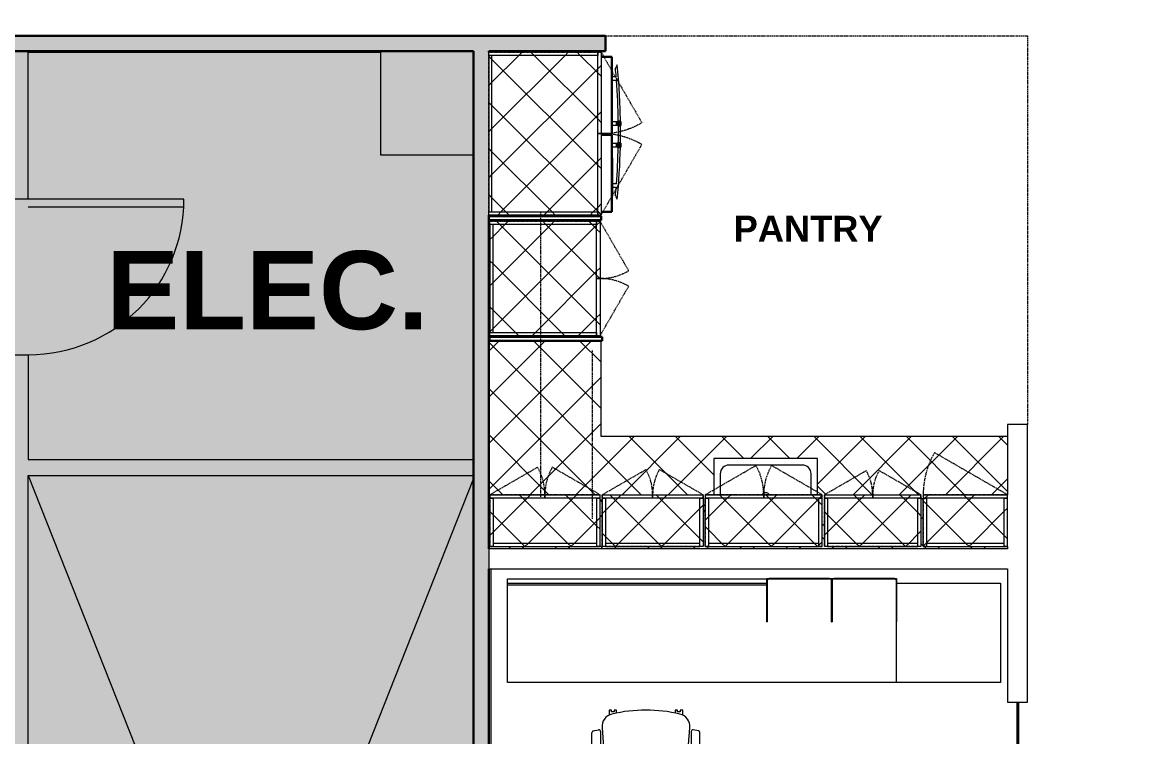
# Model space of a CAD drawing. Header units: inches. Extents: x 920 to 2661, y -647 to 1865.
# Drawn here: x 2032.8 to 2288.3, y 1060.1 to 1225.6 of the extents above; entities that cross this region are included whole.
import ezdxf

# ---------------------------------------------------------------- set-up
doc = ezdxf.new("R2010")
doc.units = ezdxf.units.IN
doc.header["$MEASUREMENT"] = 0
for name, pattern in [('Dash', [0.25, 0.125, -0.125]), ('Dash 1_16_', [0.125, 0.0625, -0.0625]), ('Hidden', [0.28125, 0.1875, -0.09375]), ('IMPORT-Double Dash 3_8_', [1, 0.375, -0.125, 0.125, -0.125, 0.125, -0.125])]:
    doc.linetypes.add(name, pattern=pattern)
for name, color, linetype, lineweight in [('A-AREA-IDEN', 2, 'Continuous', 9), ('A-DETL', 90, 'Continuous', 9), ('A-DETL-GENF', 92, 'Continuous', 9), ('A-GENM', 13, 'Continuous', 9), ('A-GLAZ', 151, 'Continuous', 18), ('A-WALL', 113, 'Continuous', 13), ('A-WALL-PATT', 111, 'Continuous', 18), ('basebuilding_dwg', 8, 'Continuous', 9), ('I-FURN', 30, 'Continuous', 9), ('I-FURN-PNLS', 30, 'Continuous', 9), ('I-WALL', 2, 'Continuous', 18), ('P-SANR-FIXT', 6, 'Continuous', 18), ('Q-CASE', 31, 'Continuous', 9), ('Q-CASE-HDLN', 31, 'Dash', 9)]:
    doc.layers.add(name, color=color, linetype=linetype, lineweight=lineweight)
doc.styles.add('Arial_B', font='arialbd.ttf', dxfattribs={"height": 18.11306})
doc.styles.add('Swis721 Lt BT_B', font='', dxfattribs={"height": 6})
doc.styles.get('Swis721 Lt BT_B').set_extended_font_data('Swis721 Lt BT', bold=True)
pattern_1 = [(315, (-1178.688, 1616.313), (5.341485, 5.341485), []), (45, (-1178.688, 1616.313), (-5.341485, 5.341485), [])]
pattern_2 = [(315, (-1150.745, 1616.563), (5.341485, 5.341485), []), (45, (-1150.745, 1616.563), (-5.341485, 5.341485), [])]
pattern_3 = [(45, (-1716.929, -1101.827), (-5.341485, 5.341485), []), (135, (-1716.929, -1101.827), (-5.341485, -5.341485), [])]
pattern_4 = [(225, (1720.92, 1101.827), (5.341485, -5.341485), []), (315, (1720.92, 1101.827), (5.341485, 5.341485), [])]
pattern_5 = [(45, (-1666.508, -1101.827), (-5.341485, 5.341485), []), (135, (-1666.508, -1101.827), (-5.341485, -5.341485), [])]
pattern_6 = [(225, (1670.499, 1101.827), (5.341485, -5.341485), []), (315, (1670.499, 1101.827), (5.341485, 5.341485), [])]
pattern_7 = [(45, (-1616.679, -1101.827), (-5.341485, 5.341485), []), (135, (-1616.679, -1101.827), (-5.341485, -5.341485), [])]

# ---------------------------------------------------------------- blocks, each defined once
blk = doc.blocks.new('Sink Kitchen-Single - 24_ X 18_-4368646-FIRST FLOOR CONSTRUCTION')
at = {"layer": 'P-SANR-FIXT', "color": 55}
for p, q in [((-11.38, -0.54), (-11.38, -8.91)), ((-9.88, -0.54), (-9.88, -5.41)), ((11.12, -5.41), (11.12, -0.54)), ((12.62, -8.91), (12.62, -0.54)), ((-7.88, -7.41), (9.12, -7.41)), ((-11.38, -8.91), (12.62, -8.91))]:
    blk.add_line(p, q, dxfattribs=at)
for centre, radius, start, end in [((0.62, 0), 1, 214.5543, 325.4457), ((-7.88, -5.41), 2, 180, 270), ((9.12, -5.41), 2, 270, 0)]:
    blk.add_arc(centre, radius, start, end, dxfattribs=at)
blk = doc.blocks.new('Frameless opening with glazing - 36_ x 84_-4768809-FIRST FLOOR CONSTRUCTION')
at = {"layer": 'A-GLAZ', "lineweight": 40}
blk.add_line((-19.5, -0.0625), (16.5, -0.0625), dxfattribs=at)
blk = doc.blocks.new('F - EXECUTIVE DESK 4 - F - EXECUTIVE DESK 4-4816386-FIRST FLOOR CONSTRUCTION')
at = {"layer": 'I-FURN'}
for p, q in [((-0.87, -30.87), (-0.87, -33.11)), ((-0.31, -30.87), (-0.87, -30.87)), ((-0.87, -33.11), (-0.31, -33.11)), ((-0.4, -33.11), (-0.42, -34.36)), ((-0.31, -31.24), (-0.31, -30.87)), ((0.31, -31.24), (-0.31, -31.24)), ((-0.31, -33.11), (-0.31, -32.74)), ((-0.31, -32.74), (0.31, -32.74)), ((0.88, -30.86), (0.31, -30.86)), ((0.31, -30.86), (0.31, -31.24)), ((0.31, -32.74), (0.31, -33.11)), ((0.31, -33.11), (0.88, -33.11)), ((0.42, -34.36), (0.4, -33.11)), ((0.88, -33.11), (0.88, -30.86)), ((-8.94, -36.77), (-10.16, -52.57)), ((10.16, -52.57), (8.94, -36.77)), ((-13.24, -39.85), (-13.24, -42.1)), ((-12.68, -39.85), (-13.24, -39.85)), ((-12.68, -40.22), (-12.68, -39.85)), ((-12.05, -40.22), (-12.68, -40.22)), ((-12.05, -40.18), (-12.25, -40.12)), ((-11.49, -39.84), (-12.05, -39.84)), ((-12.05, -39.84), (-12.05, -40.22)), ((-11.49, -42.1), (-11.49, -39.84)), ((-9.27, -41.04), (-11.49, -40.36)), ((11.49, -40.36), (9.29, -41.03)), ((11.49, -39.85), (11.49, -42.1)), ((12.05, -39.85), (11.49, -39.85)), ((12.05, -40.22), (12.05, -39.85)), ((12.25, -40.12), (12.05, -40.18)), ((12.68, -40.22), (12.05, -40.22)), ((13.24, -39.84), (12.68, -39.84)), ((12.68, -39.84), (12.68, -40.22)), ((13.24, -42.1), (13.24, -39.84)), ((-13.24, -42.1), (-12.68, -42.1)), ((-12.68, -42.1), (-12.68, -41.72)), ((-12.68, -41.72), (-12.05, -41.72)), ((-12.48, -43.34), (-12.48, -51.45)), ((-10.93, -42.8), (-12.16, -42.97)), ((-12.05, -41.72), (-12.05, -42.1)), ((-12.05, -42.1), (-11.49, -42.1)), ((-11.49, -41.18), (-9.34, -41.92)), ((-10.5, -51.67), (-10.5, -43.17)), ((9.34, -41.92), (11.49, -41.18)), ((10.5, -51.67), (10.5, -43.17)), ((10.93, -42.8), (12.16, -42.97)), ((11.49, -42.1), (12.05, -42.1)), ((12.05, -42.1), (12.05, -41.72)), ((12.05, -41.72), (12.68, -41.72)), ((12.48, -43.34), (12.48, -51.45)), ((12.68, -41.72), (12.68, -42.1)), ((12.68, -42.1), (13.24, -42.1)), ((-12.17, -51.82), (-10.94, -52.04)), ((12.17, -51.82), (10.94, -52.04)), ((-8.52, -55.48), (-8.52, -56.63)), ((-6.77, -56.63), (-6.77, -55.91)), ((6.77, -55.91), (6.77, -56.63)), ((8.52, -56.63), (8.52, -55.48)), ((-8.52, -56.63), (-7.95, -56.63)), ((-7.95, -56.63), (-7.95, -56.25)), ((-7.95, -56.25), (-7.33, -56.25)), ((-7.33, -56.25), (-7.33, -56.63)), ((-7.33, -56.63), (-6.77, -56.63)), ((6.77, -56.63), (7.33, -56.63)), ((7.33, -56.63), (7.33, -56.25)), ((7.33, -56.25), (7.95, -56.25)), ((7.95, -56.25), (7.95, -56.63)), ((7.95, -56.63), (8.52, -56.63)), ((-57.94, -77.06), (-58, -77.06)), ((-57.94, -86.56), (-57.94, -77.06)), ((-43, -77.06), (-43.06, -77.06)), ((-43.06, -77.06), (-43.06, -86.56)), ((-43, -77.06), (-43, -86.56)), ((-42.94, -77.06), (-43, -77.06)), ((-43, -86.56), (-43, -77.06)), ((-42.94, -86.56), (-42.94, -77.06)), ((-28, -77.06), (-28.06, -77.06)), ((-28.06, -77.06), (-28.06, -86.56)), ((-28, -86.56), (-28, -77.06)), ((-58, -86), (-58, -86.56)), ((-43.5, -87), (-57.5, -87)), ((-57.5, -87.06), (-43.5, -87.06)), ((-28.5, -87), (-42.5, -87)), ((-42.5, -87.06), (-28.5, -87.06))]:
    blk.add_line(p, q, dxfattribs=at)
for centre, radius, start, end in [((0, -31.5), 0.377, 45, 135), ((-5.62, -38.91), 3.95, 102.6919, 147.3081), ((0, -63.86), 29.53, 77.3081, 102.6919), ((5.62, -38.91), 3.95, 32.6919, 77.3081), ((0, -63.72), 25.39, 68.7648, 111.2352), ((-12.36, -40.48), 0.377, 72, 132), ((12.36, -40.48), 0.377, 48, 108), ((-12.1, -43.34), 0.375, 98, 180), ((-10.87, -43.17), 0.375, 0, 98), ((10.87, -43.17), 0.375, 82, 180), ((12.1, -43.34), 0.375, 0, 82), ((-12.1, -51.45), 0.375, 180, 260), ((-10.87, -51.67), 0.375, 260, 0), ((-7.17, -52.8), 3, 175.5851, 256.8074), ((7.17, -52.8), 3, 283.1926, 4.4149), ((10.87, -51.67), 0.375, 180, 280), ((12.1, -51.45), 0.375, 280, 0), ((0, -22.2), 34.43, 256.8074, 283.1926), ((-57.5, -86.56), 0.5, 180, 270), ((-57.5, -86.56), 0.438, 180, 270), ((-43.5, -86.56), 0.5, 270, 0), ((-43.5, -86.56), 0.438, 270, 0), ((-42.5, -86.56), 0.5, 180, 270), ((-42.5, -86.56), 0.438, 180, 270), ((-28.5, -86.56), 0.5, 270, 0), ((-28.5, -86.56), 0.438, 270, 0)]:
    blk.add_arc(centre, radius, start, end, dxfattribs=at)
at = {"layer": 'I-FURN-PNLS'}
for p, q in [((-82, -63), (-58, -63)), ((-82, -86), (-82, -63)), ((-58, -63), (-58, -86)), ((-58, -63), (32, -63)), ((32, -63), (32, -85.53)), ((-58, -77.06), (-57.94, -77.06)), ((-57.94, -77.06), (-57.94, -87)), ((-43.06, -77.06), (-43, -77.06)), ((-43.06, -87), (-43.06, -77.06)), ((-43, -77.06), (-42.94, -77.06)), ((-43, -87.06), (-43, -77.06)), ((-43, -77.06), (-43, -87.06)), ((-42.94, -77.06), (-42.94, -87)), ((-28.06, -77.06), (-28, -77.06)), ((-28.06, -87), (-28.06, -77.06)), ((-28, -77.06), (-28, -87.06)), ((-58, -86), (-82, -86)), ((-58, -87.06), (-58, -86)), ((-28, -85.53), (32, -85.53)), ((32, -86), (-28, -86)), ((32, -85.53), (32, -86)), ((32, -86), (32, -87)), ((-43, -87.06), (-58, -87.06)), ((-57.94, -87), (-43.06, -87)), ((-28, -87.06), (-43, -87.06)), ((-42.94, -87), (-28.06, -87)), ((32, -87), (-28, -87))]:
    blk.add_line(p, q, dxfattribs=at)
blk = doc.blocks.new('C-L SHAPE COUNTER TOP - C-L SHAPE COUNTER TOP-5054303-FIRST FLOOR CONSTRUCTION')
at = {"layer": 'Q-CASE'}
h = blk.add_hatch(dxfattribs=at)
h.set_pattern_fill('FP_2', color=256, style=0, pattern_type=2)
h.set_pattern_definition([(315, (-1103.652, 1618.675), (5.341485, 5.341485), []), (45, (-1103.652, 1618.675), (-5.341485, 5.341485), [])])
h.paths.add_polyline_path([(0, 0), (0, -120), (0.54, -120), (0.54, -100.5), (12.54, -100.5), (12.54, -120), (26, -120), (26, -26), (48.02, -26), (48.02, 0), (0.29, 0)], flags=0)
h.paths.add_polyline_path([(0.54, -100), (0.54, -77.65), (12.54, -77.65), (12.54, -100), (1.29, -100)], flags=0)
h.paths.add_polyline_path([(0.54, -0.25), (12.54, -0.25), (12.54, -25.75), (0.54, -25.75), (0.54, -0.54)], flags=0)
h.paths.add_polyline_path([(0.54, -26.25), (12.54, -26.25), (12.54, -49.58), (0.54, -49.58), (0.54, -27)], flags=0)
h.paths.add_polyline_path([(0.54, -50.08), (12.54, -50.08), (12.54, -52.08), (20.9, -52.08), (20.9, -76.08), (12.54, -76.08), (12.54, -77.15), (0.54, -77.15), (0.54, -50.83)], flags=0)
for p, q in [((48.02, -26), (48.02, 0)), ((26, -120), (26, -26)), ((26, -26), (48.02, -26))]:
    blk.add_line(p, q, dxfattribs=at)
blk = doc.blocks.new('CW Cupbd Ohead - 12_h x 12_d - Over Fridge-5042588-FIRST FLOOR CONSTRUCTION')
at = {"layer": 'Q-CASE'}
h = blk.add_hatch(dxfattribs=at)
h.set_pattern_fill('FP_6', color=256, style=0, pattern_type=2)
h.set_pattern_definition(pattern_1)
h.paths.add_polyline_path([(2.25, -3.36), (2.25, -27.57), (3, -27.57), (3, -2.36), (2.25, -2.36), (2.25, -3.11)], flags=0)
h = blk.add_hatch(dxfattribs=at)
h.set_pattern_fill('FP_6', color=256, style=0, pattern_type=2)
h.set_pattern_definition(pattern_1)
h.paths.add_polyline_path([(3, -2.36), (3, -3.11), (39.19, -3.11), (39.19, -2.36), (4.12, -2.36)], flags=0)
h = blk.add_hatch(dxfattribs=at)
h.set_pattern_fill('FP_6', color=256, style=0, pattern_type=2)
h.set_pattern_definition(pattern_1)
h.paths.add_polyline_path([(39.19, -3.11), (39.19, -27.57), (39.94, -27.57), (39.94, -2.36), (39.19, -2.36)], flags=0)
h = blk.add_hatch(dxfattribs=at)
h.set_pattern_fill('FP_6', color=256, style=0, pattern_type=2)
h.set_pattern_definition(pattern_1)
h.paths.add_polyline_path([(3, -5.32), (3, -27.57), (39.19, -27.57), (39.19, -3.11), (3, -3.11)], flags=0)
h = blk.add_hatch(dxfattribs=at)
h.set_pattern_fill('FP_6', color=256, style=0, pattern_type=2)
h.set_pattern_definition(pattern_1)
h.paths.add_polyline_path([(2.25, -27.57), (2.25, -28.36), (21.09, -28.36), (21.09, -27.57), (3, -27.57)], flags=0)
h = blk.add_hatch(dxfattribs=at)
h.set_pattern_fill('FP_6', color=256, style=0, pattern_type=2)
h.set_pattern_definition(pattern_1)
h.paths.add_polyline_path([(21.09, -28.36), (39.94, -28.36), (39.94, -27.57), (21.09, -27.57), (21.09, -27.86)], flags=0)
for p, q in [((2.25, -2.36), (3, -2.36)), ((2.25, -27.57), (2.25, -2.36)), ((3, -2.36), (3, -27.57)), ((39.19, -2.36), (3, -2.36)), ((39.19, -2.36), (39.94, -2.36)), ((39.19, -27.57), (39.19, -2.36)), ((39.94, -27.57), (39.94, -2.36)), ((3, -3.11), (39.19, -3.11)), ((2.25, -27.57), (21.09, -27.57)), ((2.25, -27.57), (2.25, -28.36)), ((3, -27.57), (2.25, -27.57)), ((21.09, -28.36), (21.09, -27.57)), ((21.09, -27.57), (39.94, -27.57)), ((21.09, -27.57), (21.09, -28.36)), ((39.94, -27.57), (39.19, -27.57)), ((39.94, -28.36), (39.94, -27.57)), ((21.09, -28.36), (2.25, -28.36)), ((39.94, -28.36), (21.09, -28.36))]:
    blk.add_line(p, q, dxfattribs=at)
at = {"layer": 'Q-CASE', "linetype": 'Hidden'}
for p, q in [((2.25, -28.36), (18.57, -37.79)), ((39.94, -28.36), (23.62, -37.79))]:
    blk.add_line(p, q, dxfattribs=at)
for centre, start, end in [((2.25, -28.36), 330, 0.5), ((39.94, -28.36), 179.5, 210)]:
    blk.add_arc(centre, 18.85, start, end, dxfattribs=at)
at = {"layer": 'Q-CASE-HDLN'}
for p, q in [((2.25, -28.36), (2.25, -2.36)), ((2.25, -2.36), (39.94, -2.36)), ((39.94, -2.36), (39.94, -28.36)), ((39.94, -28.36), (2.25, -28.36))]:
    blk.add_line(p, q, dxfattribs=at)
blk = doc.blocks.new('French_Door_Refrigerator_15080 _1_ - French_Door_Refrigerator_15080 _1_-5021031-FIRST FLOOR CONSTRUCTION')
at = {"layer": 'A-GENM', "lineweight": 30}
for p, q in [((0, -29.25), (0, -31.75)), ((17.81, -31.75), (17.81, -29.25)), ((18.06, -29.25), (18.06, -31.75)), ((35.88, -31.75), (35.88, -29.25)), ((0, -31.75), (17.81, -31.75)), ((12.38, -31.72), (3.63, -31.72)), ((3.63, -31.72), (3.63, -31.78)), ((3.63, -31.78), (12.38, -31.78)), ((12.38, -31.78), (12.38, -31.72)), ((14.97, -33.21), (14.97, -33.71)), ((15.9, -33.21), (14.97, -33.21)), ((15.9, -33.71), (15.9, -33.21)), ((18.06, -31.75), (35.88, -31.75)), ((20.9, -33.21), (19.97, -33.21)), ((19.97, -33.21), (19.97, -33.71)), ((20.9, -33.71), (20.9, -33.21)), ((14.97, -33.71), (15.9, -33.71)), ((19.97, -33.71), (20.9, -33.71))]:
    blk.add_line(p, q, dxfattribs=at)
at = {"layer": 'A-GENM'}
for p, q in [((3.65, -32.57), (2.91, -33)), ((5.67, -31.78), (5.67, -32.74)), ((6.44, -32.8), (6.44, -31.78)), ((14.97, -32.8), (14.97, -31.75)), ((14.97, -33.21), (14.97, -32.8)), ((14.97, -32.8), (15.9, -32.8)), ((15.9, -31.75), (15.9, -32.8)), ((15.9, -32.8), (15.9, -33.21)), ((17.81, -31.75), (18.06, -31.75)), ((19.97, -32.8), (19.97, -31.75)), ((19.97, -32.8), (20.9, -32.8)), ((19.97, -33.21), (19.97, -32.8)), ((20.9, -31.75), (20.9, -32.8)), ((20.9, -32.8), (20.9, -33.21)), ((30.48, -31.75), (30.48, -32.8)), ((31.25, -32.74), (31.25, -31.75)), ((34.01, -33), (33.26, -32.57))]:
    blk.add_line(p, q, dxfattribs=at)
for radius, start, end in [(160.65, 264.4448, 268.7562), (160.15, 264.6959, 265.4188), (160.15, 265.6951, 268.7525), (160.15, 270.8749, 274.3049), (160.65, 270.8723, 275.5552), (160.15, 274.5812, 275.3041), (160.15, 269.0857, 270), (160.65, 269.0884, 270), (160.15, 270, 270.5417), (160.65, 270, 270.6779)]:
    blk.add_arc((18.46, 126.9), radius, start, end, dxfattribs=at)
blk = doc.blocks.new('Casework 3 - Casework 3-5022501-FIRST FLOOR CONSTRUCTION')
at = {"layer": 'Q-CASE'}
h = blk.add_hatch(dxfattribs=at)
h.set_pattern_fill('FP_4', color=256, style=0, pattern_type=2)
h.set_pattern_definition([(45, (0, 0), (-5.341485, 5.341485), []), (135, (0, 0), (-5.341485, -5.341485), [])])
h.paths.add_polyline_path([(1644.17, 1152.74), (1644.17, 1152.99), (1618.92, 1152.99), (1618.92, 1179.49), (1644.17, 1179.49), (1644.17, 1179.74), (1618.67, 1179.74), (1618.67, 1152.74), (1643.89, 1152.74)], flags=0)
at = {"layer": 'Q-CASE', "lineweight": 30}
for p, q in [((1618.67, 1180.68), (1618.67, 1179.74)), ((1644.67, 1180.68), (1618.67, 1180.68)), ((1618.67, 1179.74), (1644.67, 1179.74)), ((1644.67, 1179.74), (1644.67, 1180.68)), ((1618.89, 1152.74), (1618.89, 1151.81)), ((1644.89, 1152.74), (1618.89, 1152.74)), ((1644.89, 1151.81), (1644.89, 1152.74)), ((1618.89, 1151.81), (1644.89, 1151.81))]:
    blk.add_line(p, q, dxfattribs=at)
at = {"layer": 'Q-CASE'}
for p, q in [((1644.17, 1179.49), (1644.17, 1179.74)), ((1618.67, 1152.74), (1644.17, 1152.74)), ((1644.17, 1152.74), (1644.17, 1152.99))]:
    blk.add_line(p, q, dxfattribs=at)
blk = doc.blocks.new('CW Cupbd Ohead - 43_h x 24_d - 2 Doors-5046078-FIRST FLOOR CONSTRUCTION')
at = {"layer": 'Q-CASE'}
h = blk.add_hatch(dxfattribs=at)
h.set_pattern_fill('FP_8', color=256, style=0, pattern_type=2)
h.set_pattern_definition(pattern_2)
h.paths.add_polyline_path([(2.25, -3.11), (2.25, -27.07), (3, -27.07), (3, -2.36), (2.25, -2.36), (2.25, -2.86)], flags=0)
h = blk.add_hatch(dxfattribs=at)
h.set_pattern_fill('FP_8', color=256, style=0, pattern_type=2)
h.set_pattern_definition(pattern_2)
h.paths.add_polyline_path([(3, -3.11), (28, -3.11), (28, -2.36), (3, -2.36), (3, -2.86)], flags=0)
h = blk.add_hatch(dxfattribs=at)
h.set_pattern_fill('FP_8', color=256, style=0, pattern_type=2)
h.set_pattern_definition(pattern_2)
h.paths.add_polyline_path([(28, -5.02), (28, -27.07), (28.75, -27.07), (28.75, -2.36), (28, -2.36), (28, -3.11)], flags=0)
h = blk.add_hatch(dxfattribs=at)
h.set_pattern_fill('FP_8', color=256, style=0, pattern_type=2)
h.set_pattern_definition(pattern_2)
h.paths.add_polyline_path([(3, -3.11), (3, -27.07), (28, -27.07), (28, -3.11)], flags=0)
h = blk.add_hatch(dxfattribs=at)
h.set_pattern_fill('FP_8', color=256, style=0, pattern_type=2)
h.set_pattern_definition(pattern_2)
h.paths.add_polyline_path([(2.25, -27.32), (2.25, -27.86), (15.5, -27.86), (15.5, -27.07), (2.25, -27.07)], flags=0)
h = blk.add_hatch(dxfattribs=at)
h.set_pattern_fill('FP_8', color=256, style=0, pattern_type=2)
h.set_pattern_definition(pattern_2)
h.paths.add_polyline_path([(15.5, -27.32), (15.5, -27.86), (28.75, -27.86), (28.75, -27.07), (15.5, -27.07)], flags=0)
for p, q in [((2.25, -2.36), (3, -2.36)), ((2.25, -27.07), (2.25, -2.36)), ((3, -2.36), (3, -27.07)), ((28, -2.36), (3, -2.36)), ((28, -2.36), (28.75, -2.36)), ((28, -27.07), (28, -2.36)), ((28.75, -27.07), (28.75, -2.36)), ((3, -3.11), (28, -3.11)), ((2.25, -27.07), (15.5, -27.07)), ((2.25, -27.07), (2.25, -27.86)), ((3, -27.07), (2.25, -27.07)), ((15.5, -27.86), (2.25, -27.86)), ((15.5, -27.86), (15.5, -27.07)), ((15.5, -27.07), (28.75, -27.07)), ((15.5, -27.07), (15.5, -27.86)), ((28.75, -27.86), (15.5, -27.86)), ((28.75, -27.07), (28, -27.07)), ((28.75, -27.86), (28.75, -27.07))]:
    blk.add_line(p, q, dxfattribs=at)
at = {"layer": 'Q-CASE', "linetype": 'Hidden'}
for p, q in [((2.25, -27.86), (13.72, -34.49)), ((28.75, -27.86), (17.27, -34.49))]:
    blk.add_line(p, q, dxfattribs=at)
for centre, start, end in [((2.25, -27.86), 330, 0.5), ((28.75, -27.86), 179.5, 210)]:
    blk.add_arc(centre, 13.25, start, end, dxfattribs=at)
at = {"layer": 'Q-CASE-HDLN'}
for p, q in [((2.25, -27.86), (2.25, -2.36)), ((2.25, -2.36), (28.75, -2.36)), ((28.75, -2.36), (28.75, -27.86)), ((28.75, -27.86), (2.25, -27.86))]:
    blk.add_line(p, q, dxfattribs=at)
blk = doc.blocks.new('CW Cupbd Ohead - 30_h x 24_d - 1 Door-5052463-FIRST FLOOR CONSTRUCTION')
at = {"layer": 'Q-CASE'}
h = blk.add_hatch(dxfattribs=at)
h.set_pattern_fill('FP_9', color=256, style=0, pattern_type=2)
h.set_pattern_definition(pattern_3)
h.paths.add_polyline_path([(21.75, 13.57), (21.75, 14.36), (2.25, 14.36), (2.25, 13.57), (21, 13.57)], flags=0)
h = blk.add_hatch(dxfattribs=at)
h.set_pattern_fill('FP_9', color=256, style=0, pattern_type=2)
h.set_pattern_definition(pattern_3)
h.paths.add_polyline_path([(2.25, 2.36), (3, 2.36), (3, 13.57), (2.25, 13.57), (2.25, 3.11)], flags=0)
h = blk.add_hatch(dxfattribs=at)
h.set_pattern_fill('FP_9', color=256, style=0, pattern_type=2)
h.set_pattern_definition(pattern_3)
h.paths.add_polyline_path([(3, 3.11), (21, 3.11), (21, 13.57), (3, 13.57), (3, 7.01)], flags=0)
h = blk.add_hatch(dxfattribs=at)
h.set_pattern_fill('FP_9', color=256, style=0, pattern_type=2)
h.set_pattern_definition(pattern_3)
h.paths.add_polyline_path([(21.75, 2.36), (21.75, 13.57), (21, 13.57), (21, 2.36)], flags=0)
h = blk.add_hatch(dxfattribs=at)
h.set_pattern_fill('FP_9', color=256, style=0, pattern_type=2)
h.set_pattern_definition(pattern_3)
h.paths.add_polyline_path([(3, 2.36), (21, 2.36), (21, 3.11), (3, 3.11)], flags=0)
at = {"layer": 'Q-CASE', "linetype": 'Hidden'}
blk.add_line((21.75, 14.36), (4.86, 24.11), dxfattribs=at)
at = {"layer": 'Q-CASE'}
for p, q in [((2.25, 14.36), (21.75, 14.36)), ((2.25, 14.36), (2.25, 13.57)), ((21.75, 13.57), (2.25, 13.57)), ((2.25, 13.57), (3, 13.57)), ((2.25, 2.36), (2.25, 13.57)), ((3, 13.57), (3, 2.36)), ((21, 13.57), (21.75, 13.57)), ((21, 2.36), (21, 13.57)), ((21.75, 13.57), (21.75, 14.36)), ((21.75, 2.36), (21.75, 13.57)), ((21, 3.11), (3, 3.11)), ((3, 2.36), (2.25, 2.36)), ((3, 2.36), (21, 2.36)), ((21.75, 2.36), (21, 2.36))]:
    blk.add_line(p, q, dxfattribs=at)
at = {"layer": 'Q-CASE', "linetype": 'Hidden'}
blk.add_arc((21.75, 14.36), 19.5, 150, 180.5, dxfattribs=at)
at = {"layer": 'Q-CASE-HDLN'}
for p, q in [((21.75, 14.36), (2.25, 14.36)), ((2.25, 14.36), (2.25, 2.36)), ((21.75, 2.36), (21.75, 14.36)), ((2.25, 2.36), (21.75, 2.36))]:
    blk.add_line(p, q, dxfattribs=at)
blk = doc.blocks.new('CW Cupbd Ohead - 36_ H - 58_ AFF - 12_ D-5053280-FIRST FLOOR CONSTRUCTION')
at = {"layer": 'Q-CASE'}
h = blk.add_hatch(dxfattribs=at)
h.set_pattern_fill('FP_10', color=256, style=0, pattern_type=2)
h.set_pattern_definition(pattern_4)
h.paths.add_polyline_path([(3, -2.36), (2.25, -2.36), (2.25, -13.57), (3, -13.57), (3, -3.11)], flags=0)
h = blk.add_hatch(dxfattribs=at)
h.set_pattern_fill('FP_10', color=256, style=0, pattern_type=2)
h.set_pattern_definition(pattern_4)
h.paths.add_polyline_path([(23.85, -2.36), (3, -2.36), (3, -3.11), (23.85, -3.11)], flags=0)
h = blk.add_hatch(dxfattribs=at)
h.set_pattern_fill('FP_10', color=256, style=0, pattern_type=2)
h.set_pattern_definition(pattern_4)
h.paths.add_polyline_path([(24.6, -2.36), (23.85, -2.36), (23.85, -13.57), (24.6, -13.57), (24.6, -3.11)], flags=0)
h = blk.add_hatch(dxfattribs=at)
h.set_pattern_fill('FP_10', color=256, style=0, pattern_type=2)
h.set_pattern_definition(pattern_4)
h.paths.add_polyline_path([(23.85, -3.11), (3, -3.11), (3, -13.57), (23.85, -13.57), (23.85, -13.33)], flags=0)
h = blk.add_hatch(dxfattribs=at)
h.set_pattern_fill('FP_10', color=256, style=0, pattern_type=2)
h.set_pattern_definition(pattern_4)
h.paths.add_polyline_path([(2.25, -13.57), (2.25, -14.36), (13.42, -14.36), (13.42, -13.57), (3, -13.57)], flags=0)
h = blk.add_hatch(dxfattribs=at)
h.set_pattern_fill('FP_10', color=256, style=0, pattern_type=2)
h.set_pattern_definition(pattern_4)
h.paths.add_polyline_path([(24.6, -13.57), (13.42, -13.57), (13.42, -14.36), (24.6, -14.36)], flags=0)
for p, q in [((2.25, -2.36), (3, -2.36)), ((2.25, -13.57), (2.25, -2.36)), ((3, -2.36), (3, -13.57)), ((23.85, -2.36), (3, -2.36)), ((23.85, -2.36), (24.6, -2.36)), ((23.85, -13.57), (23.85, -2.36)), ((24.6, -13.57), (24.6, -2.36)), ((3, -3.11), (23.85, -3.11)), ((2.25, -13.57), (13.42, -13.57)), ((2.25, -13.57), (2.25, -14.36)), ((3, -13.57), (2.25, -13.57)), ((13.42, -14.36), (2.25, -14.36)), ((13.42, -14.36), (13.42, -13.57)), ((13.42, -13.57), (24.6, -13.57)), ((13.42, -13.57), (13.42, -14.36)), ((24.6, -14.36), (13.42, -14.36)), ((24.6, -13.57), (23.85, -13.57)), ((24.6, -14.36), (24.6, -13.57))]:
    blk.add_line(p, q, dxfattribs=at)
at = {"layer": 'Q-CASE', "linetype": 'Hidden'}
for p, q in [((2.25, -14.36), (11.92, -19.95)), ((24.6, -14.36), (14.92, -19.95))]:
    blk.add_line(p, q, dxfattribs=at)
for centre, start, end in [((2.25, -14.36), 330, 0.5), ((24.6, -14.36), 179.5, 210)]:
    blk.add_arc(centre, 11.18, start, end, dxfattribs=at)
at = {"layer": 'Q-CASE-HDLN'}
for p, q in [((2.25, -14.36), (2.25, -2.36)), ((2.25, -2.36), (24.6, -2.36)), ((24.6, -2.36), (24.6, -14.36)), ((24.6, -14.36), (2.25, -14.36))]:
    blk.add_line(p, q, dxfattribs=at)
blk = doc.blocks.new('CW Cupbd Ohead - 36_ H - 58_ AFF - 12_ D-5053244-FIRST FLOOR CONSTRUCTION')
at = {"layer": 'Q-CASE'}
h = blk.add_hatch(dxfattribs=at)
h.set_pattern_fill('FP_11', color=256, style=0, pattern_type=2)
h.set_pattern_definition(pattern_5)
h.paths.add_polyline_path([(2.25, 13.57), (15.78, 13.57), (15.78, 14.36), (2.25, 14.36)], flags=0)
h = blk.add_hatch(dxfattribs=at)
h.set_pattern_fill('FP_11', color=256, style=0, pattern_type=2)
h.set_pattern_definition(pattern_5)
h.paths.add_polyline_path([(3, 2.36), (3, 13.57), (2.25, 13.57), (2.25, 2.36)], flags=0)
h = blk.add_hatch(dxfattribs=at)
h.set_pattern_fill('FP_11', color=256, style=0, pattern_type=2)
h.set_pattern_definition(pattern_5)
h.paths.add_polyline_path([(15.78, 3.11), (28.56, 3.11), (28.56, 13.57), (3, 13.57), (3, 3.11)], flags=0)
h = blk.add_hatch(dxfattribs=at)
h.set_pattern_fill('FP_11', color=256, style=0, pattern_type=2)
h.set_pattern_definition(pattern_5)
h.paths.add_polyline_path([(29.31, 13.57), (29.31, 14.36), (15.78, 14.36), (15.78, 13.57), (28.56, 13.57)], flags=0)
h = blk.add_hatch(dxfattribs=at)
h.set_pattern_fill('FP_11', color=256, style=0, pattern_type=2)
h.set_pattern_definition(pattern_5)
h.paths.add_polyline_path([(28.56, 2.36), (29.31, 2.36), (29.31, 13.57), (28.56, 13.57), (28.56, 3.11)], flags=0)
h = blk.add_hatch(dxfattribs=at)
h.set_pattern_fill('FP_11', color=256, style=0, pattern_type=2)
h.set_pattern_definition(pattern_5)
h.paths.add_polyline_path([(28.56, 2.36), (28.56, 3.11), (3, 3.11), (3, 2.36)], flags=0)
at = {"layer": 'Q-CASE', "linetype": 'Hidden'}
for p, q in [((2.25, 14.36), (13.97, 21.13)), ((29.31, 14.36), (17.59, 21.13))]:
    blk.add_line(p, q, dxfattribs=at)
at = {"layer": 'Q-CASE'}
for p, q in [((2.25, 14.36), (15.78, 14.36)), ((2.25, 14.36), (2.25, 13.57)), ((15.78, 13.57), (2.25, 13.57)), ((2.25, 13.57), (3, 13.57)), ((2.25, 2.36), (2.25, 13.57)), ((3, 13.57), (3, 2.36)), ((15.78, 13.57), (15.78, 14.36)), ((15.78, 14.36), (29.31, 14.36)), ((15.78, 14.36), (15.78, 13.57)), ((29.31, 13.57), (15.78, 13.57)), ((28.56, 13.57), (29.31, 13.57)), ((28.56, 2.36), (28.56, 13.57)), ((29.31, 13.57), (29.31, 14.36)), ((29.31, 2.36), (29.31, 13.57)), ((28.56, 3.11), (3, 3.11)), ((3, 2.36), (2.25, 2.36)), ((3, 2.36), (28.56, 2.36)), ((29.31, 2.36), (28.56, 2.36))]:
    blk.add_line(p, q, dxfattribs=at)
at = {"layer": 'Q-CASE', "linetype": 'Hidden'}
for centre, start, end in [((2.25, 14.36), 359.5, 30), ((29.31, 14.36), 150, 180.5)]:
    blk.add_arc(centre, 13.53, start, end, dxfattribs=at)
at = {"layer": 'Q-CASE-HDLN'}
for p, q in [((29.31, 14.36), (2.25, 14.36)), ((2.25, 14.36), (2.25, 2.36)), ((29.31, 2.36), (29.31, 14.36)), ((2.25, 2.36), (29.31, 2.36))]:
    blk.add_line(p, q, dxfattribs=at)
blk = doc.blocks.new('CW Cupbd Ohead - 36_ H - 58_ AFF - 12_ D-5053466-FIRST FLOOR CONSTRUCTION')
at = {"layer": 'Q-CASE'}
h = blk.add_hatch(dxfattribs=at)
h.set_pattern_fill('FP_12', color=256, style=0, pattern_type=2)
h.set_pattern_definition(pattern_6)
h.paths.add_polyline_path([(3, -2.36), (2.25, -2.36), (2.25, -13.57), (3, -13.57), (3, -3.11)], flags=0)
h = blk.add_hatch(dxfattribs=at)
h.set_pattern_fill('FP_12', color=256, style=0, pattern_type=2)
h.set_pattern_definition(pattern_6)
h.paths.add_polyline_path([(24.82, -2.36), (3, -2.36), (3, -3.11), (24.82, -3.11)], flags=0)
h = blk.add_hatch(dxfattribs=at)
h.set_pattern_fill('FP_12', color=256, style=0, pattern_type=2)
h.set_pattern_definition(pattern_6)
h.paths.add_polyline_path([(24.82, -2.36), (24.82, -13.57), (25.57, -13.57), (25.57, -2.36)], flags=0)
h = blk.add_hatch(dxfattribs=at)
h.set_pattern_fill('FP_12', color=256, style=0, pattern_type=2)
h.set_pattern_definition(pattern_6)
h.paths.add_polyline_path([(13.91, -3.11), (3, -3.11), (3, -13.57), (24.82, -13.57), (24.82, -3.11), (24.75, -3.11)], flags=0)
h = blk.add_hatch(dxfattribs=at)
h.set_pattern_fill('FP_12', color=256, style=0, pattern_type=2)
h.set_pattern_definition(pattern_6)
h.paths.add_polyline_path([(2.25, -13.57), (2.25, -14.36), (13.91, -14.36), (13.91, -13.57), (3, -13.57)], flags=0)
h = blk.add_hatch(dxfattribs=at)
h.set_pattern_fill('FP_12', color=256, style=0, pattern_type=2)
h.set_pattern_definition(pattern_6)
h.paths.add_polyline_path([(25.57, -13.57), (13.91, -13.57), (13.91, -14.36), (25.57, -14.36)], flags=0)
for p, q in [((2.25, -2.36), (3, -2.36)), ((2.25, -13.57), (2.25, -2.36)), ((3, -2.36), (3, -13.57)), ((24.82, -2.36), (3, -2.36)), ((24.82, -2.36), (25.57, -2.36)), ((24.82, -13.57), (24.82, -2.36)), ((25.57, -13.57), (25.57, -2.36)), ((3, -3.11), (24.82, -3.11)), ((2.25, -13.57), (13.91, -13.57)), ((2.25, -13.57), (2.25, -14.36)), ((3, -13.57), (2.25, -13.57)), ((13.91, -14.36), (2.25, -14.36)), ((13.91, -14.36), (13.91, -13.57)), ((13.91, -13.57), (25.57, -13.57)), ((13.91, -13.57), (13.91, -14.36)), ((25.57, -14.36), (13.91, -14.36)), ((25.57, -13.57), (24.82, -13.57)), ((25.57, -14.36), (25.57, -13.57))]:
    blk.add_line(p, q, dxfattribs=at)
at = {"layer": 'Q-CASE', "linetype": 'Hidden'}
for p, q in [((2.25, -14.36), (12.35, -20.19)), ((25.57, -14.36), (15.47, -20.19))]:
    blk.add_line(p, q, dxfattribs=at)
for centre, start, end in [((2.25, -14.36), 330, 0.5), ((25.57, -14.36), 179.5, 210)]:
    blk.add_arc(centre, 11.66, start, end, dxfattribs=at)
at = {"layer": 'Q-CASE-HDLN'}
for p, q in [((2.25, -14.36), (2.25, -2.36)), ((2.25, -2.36), (25.57, -2.36)), ((25.57, -2.36), (25.57, -14.36)), ((25.57, -14.36), (2.25, -14.36))]:
    blk.add_line(p, q, dxfattribs=at)
blk = doc.blocks.new('CW Cupbd Ohead - 36_ H - 58_ AFF - 12_ D-5053476-FIRST FLOOR CONSTRUCTION')
at = {"layer": 'Q-CASE'}
h = blk.add_hatch(dxfattribs=at)
h.set_pattern_fill('FP_13', color=256, style=0, pattern_type=2)
h.set_pattern_definition(pattern_7)
h.paths.add_polyline_path([(2.25, 13.57), (15, 13.57), (15, 14.36), (2.25, 14.36)], flags=0)
h = blk.add_hatch(dxfattribs=at)
h.set_pattern_fill('FP_13', color=256, style=0, pattern_type=2)
h.set_pattern_definition(pattern_7)
h.paths.add_polyline_path([(2.25, 2.36), (3, 2.36), (3, 13.57), (2.25, 13.57), (2.25, 3.11)], flags=0)
h = blk.add_hatch(dxfattribs=at)
h.set_pattern_fill('FP_13', color=256, style=0, pattern_type=2)
h.set_pattern_definition(pattern_7)
h.paths.add_polyline_path([(3, 3.11), (27, 3.11), (27, 13.57), (3, 13.57)], flags=0)
h = blk.add_hatch(dxfattribs=at)
h.set_pattern_fill('FP_13', color=256, style=0, pattern_type=2)
h.set_pattern_definition(pattern_7)
h.paths.add_polyline_path([(27.75, 13.57), (27.75, 14.36), (15, 14.36), (15, 13.57), (27, 13.57)], flags=0)
h = blk.add_hatch(dxfattribs=at)
h.set_pattern_fill('FP_13', color=256, style=0, pattern_type=2)
h.set_pattern_definition(pattern_7)
h.paths.add_polyline_path([(27, 2.36), (27.75, 2.36), (27.75, 13.57), (27, 13.57), (27, 3.11)], flags=0)
h = blk.add_hatch(dxfattribs=at)
h.set_pattern_fill('FP_13', color=256, style=0, pattern_type=2)
h.set_pattern_definition(pattern_7)
h.paths.add_polyline_path([(27, 2.36), (27, 3.11), (3, 3.11), (3, 2.36)], flags=0)
at = {"layer": 'Q-CASE', "linetype": 'Hidden'}
for p, q in [((2.25, 14.36), (13.29, 20.74)), ((27.75, 14.36), (16.7, 20.74))]:
    blk.add_line(p, q, dxfattribs=at)
at = {"layer": 'Q-CASE'}
for p, q in [((2.25, 14.36), (15, 14.36)), ((2.25, 14.36), (2.25, 13.57)), ((15, 13.57), (2.25, 13.57)), ((2.25, 13.57), (3, 13.57)), ((2.25, 2.36), (2.25, 13.57)), ((3, 13.57), (3, 2.36)), ((15, 13.57), (15, 14.36)), ((15, 14.36), (27.75, 14.36)), ((15, 14.36), (15, 13.57)), ((27.75, 13.57), (15, 13.57)), ((27, 13.57), (27.75, 13.57)), ((27, 2.36), (27, 13.57)), ((27.75, 13.57), (27.75, 14.36)), ((27.75, 2.36), (27.75, 13.57)), ((27, 3.11), (3, 3.11)), ((3, 2.36), (2.25, 2.36)), ((3, 2.36), (27, 2.36)), ((27.75, 2.36), (27, 2.36))]:
    blk.add_line(p, q, dxfattribs=at)
at = {"layer": 'Q-CASE', "linetype": 'Hidden'}
for centre, start, end in [((2.25, 14.36), 359.5, 30), ((27.75, 14.36), 150, 180.5)]:
    blk.add_arc(centre, 12.75, start, end, dxfattribs=at)
at = {"layer": 'Q-CASE-HDLN'}
for p, q in [((27.75, 14.36), (2.25, 14.36)), ((2.25, 14.36), (2.25, 2.36)), ((27.75, 2.36), (27.75, 14.36)), ((2.25, 2.36), (27.75, 2.36))]:
    blk.add_line(p, q, dxfattribs=at)
blk = doc.blocks.new('basebuilding_dwg-4266169-FIRST FLOOR CONSTRUCTION')
at = {"lineweight": 9}
for p, q in [((1619.17, 1218.88), (1619.17, 1218.63)), ((1512.17, 1182.86), (1548.17, 1182.86)), ((1619.17, 1180.93), (1619.17, 1180.68)), ((1619.17, 1151.81), (1619.17, 1151.67)), ((1512.17, 1120.61), (1615.17, 860.49)), ((1615.17, 1119.98), (1512.17, 859.86)), ((1619.17, 1099.03), (1619.17, 991.03))]:
    blk.add_line(p, q, dxfattribs=at)
at = {"lineweight": 9, "flags": 128}
for points in [[(1548.17, 1184.61), (1512.17, 1184.61), (1512.17, 1218.61), (1593.61, 1218.61)], [(1593.61, 1218.88), (1593.61, 1194.9), (1615.17, 1194.9)], [(1512.17, 1184.61), (1508.42, 1184.61), (1508.42, 1214.36)], [(1436.42, 1149.34), (1400.42, 1149.34), (1400.42, 1132.61), (1460.42, 1132.61), (1460.42, 1120.61), (1320.42, 1120.61), (1320.42, 998.36), (1508.42, 998.36), (1508.42, 1148.61), (1512.17, 1148.61), (1512.17, 1124.36), (1615.17, 1124.36)], [(1615.17, 859.86), (1512.17, 859.86), (1512.17, 1120.61), (1615.17, 1120.61)]]:
    blk.add_lwpolyline(points, dxfattribs=at)
at = {"lineweight": 9}
blk.add_arc((1512.17, 1184.61), 36, 270, 0, dxfattribs=at)
at = {"lineweight": 9, "insert": (1530.21, 1172.61), "char_height": 18.113, "width": 86.6149, "attachment_point": 1, "line_spacing_factor": 0.941778, "style": 'Arial_B'}
blk.add_mtext('ELEC.', dxfattribs=at)

msp = doc.modelspace()

# ---------------------------------------------------------------- hatches: boundary and pattern name
at = {"layer": 'A-DETL-GENF'}
h = msp.add_hatch(color=9, dxfattribs=at)
h.paths.add_polyline_path([(2228.4, 630.79), (2654.4, 630.79), (2654.4, 693.4), (1743.43, 693.4), (1743.43, 630.79), (2215.5, 630.79)], flags=0)
h.paths.add_polyline_path([(2107.16, 696.9), (2136.08, 696.9), (2136.08, 701.15), (2137.2, 701.15), (2137.2, 737.15), (2136.08, 737.15), (2136.08, 761.36), (2137.2, 761.36), (2137.2, 761.86), (2077.89, 761.86), (2077.89, 765.36), (2115.92, 765.36), (2115.92, 786.8), (2137.2, 786.8), (2137.2, 1218.88), (1871.9, 1218.88), (1871.9, 1383.4), (2126.14, 1383.4), (2126.14, 1841.4), (2115.92, 1841.4), (2115.92, 1859.4), (1743.43, 1859.4), (1743.43, 696.9), (2077.89, 696.9)], flags=0)
h.paths.add_polyline_path([(1765.59, 972.89), (1759.16, 972.91), (1762.4, 984.9), (1763.69, 980.05)], flags=0)
h.paths.add_polyline_path([(1816.38, 998.52), (1813.17, 1010.52), (1819.6, 1010.52)], flags=0)
at = {"layer": 'A-WALL-PATT', "lineweight": 9}
for points in [[(2137.2, 1218.88), (2167.7, 1218.88), (2167.7, 1222.38), (1871.9, 1222.38), (1871.9, 1218.88), (2107.16, 1218.88)], [(2137.2, 765.36), (2138.95, 765.36), (2138.95, 765.78), (2140.7, 765.78), (2140.7, 1218.88), (2137.2, 1218.88), (2137.2, 788.51)]]:
    msp.add_hatch(color=7, dxfattribs=at).paths.add_polyline_path(points, flags=0)

# ---------------------------------------------------------------- linework, layer by layer
at = {"layer": 'A-DETL', "linetype": 'Dash 1_16_', "lineweight": 18}
for p, q in [((2167.7, 1222.38), (2265.33, 1222.38)), ((2265.33, 1222.38), (2265.33, 1132.46)), ((2164.7, 1110.65), (2164.7, 1149.65))]:
    msp.add_line(p, q, dxfattribs=at)
at = {"layer": 'A-DETL', "linetype": 'Dash 1_16_'}
msp.add_line((2152.7, 1181.63), (2152.7, 1115.65), dxfattribs=at)
at = {"layer": 'A-WALL', "lineweight": 18}
for p, q in [((2265.33, 1132.46), (2260.7, 1132.46)), ((2260.7, 1132.46), (2260.7, 1116.19)), ((2265.33, 1068.21), (2265.33, 1132.46)), ((2260.7, 1104.19), (2260.7, 1103.65)), ((2260.7, 1103.65), (2140.7, 1103.65)), ((2140.7, 1103.65), (2140.7, 1099.03)), ((2140.7, 1099.03), (2260.7, 1099.03)), ((2260.7, 1099.03), (2260.7, 1068.21)), ((2260.7, 1068.21), (2265.33, 1068.21))]:
    msp.add_line(p, q, dxfattribs=at)
at = {"layer": 'I-WALL', "color": 8, "lineweight": 30}
for p, q in [((2167.7, 1222.38), (1905.39, 1222.38)), ((2167.7, 1218.88), (2167.7, 1222.38)), ((1871.9, 1218.88), (2137.2, 1218.88)), ((2137.2, 1218.88), (2137.2, 786.8)), ((2140.7, 1218.63), (2140.7, 1218.88)), ((2140.7, 1218.88), (2167.7, 1218.88)), ((2140.7, 1103.65), (2140.7, 1180.93)), ((2140.7, 991.03), (2140.7, 1099.03))]:
    msp.add_line(p, q, dxfattribs=at)

# ---------------------------------------------------------------- block references
at = {"layer": 'A-GENM', "rotation": 89.99999999999977}
msp.add_blockref('French_Door_Refrigerator_15080 _1_ - French_Door_Refrigerator_15080 _1_-5021031-FIRST FLOOR CONSTRUCTION', (2137.45, 1181.69), dxfattribs=at)
at = {"layer": 'A-GLAZ', "rotation": 89.99999999999993}
msp.add_blockref('Frameless opening with glazing - 36_ x 84_-4768809-FIRST FLOOR CONSTRUCTION', (2263.02, 1051.71), dxfattribs=at)
at = {"layer": 'basebuilding_dwg', "color": 250, "linetype": 'IMPORT-Double Dash 3_8_', "lineweight": 18}
msp.add_blockref('basebuilding_dwg-4266169-FIRST FLOOR CONSTRUCTION', (522.03, 0), dxfattribs=at)
at = {"layer": 'I-FURN', "rotation": 180}
msp.add_blockref('F - EXECUTIVE DESK 4 - F - EXECUTIVE DESK 4-4816386-FIRST FLOOR CONSTRUCTION', (2177.07, 1009.71), dxfattribs=at)
at = {"layer": 'P-SANR-FIXT', "color": 55, "rotation": 180}
msp.add_blockref('Sink Kitchen-Single - 24_ X 18_-4368646-FIRST FLOOR CONSTRUCTION', (2205.4, 1115.65), dxfattribs=at)
at = {"layer": 'Q-CASE'}
for name, p, rotation in [('CW Cupbd Ohead - 12_h x 12_d - Over Fridge-5042588-FIRST FLOOR CONSTRUCTION', (2138.34, 1178.69), 89.99999999999899), ('CW Cupbd Ohead - 43_h x 24_d - 2 Doors-5046078-FIRST FLOOR CONSTRUCTION', (2138.59, 1150.74), 89.99999999999855), ('C-L SHAPE COUNTER TOP - C-L SHAPE COUNTER TOP-5054303-FIRST FLOOR CONSTRUCTION', (2140.7, 1103.65), 90.00000000000024), ('CW Cupbd Ohead - 36_ H - 58_ AFF - 12_ D-5053466-FIRST FLOOR CONSTRUCTION', (2192.53, 1101.83), 180), ('CW Cupbd Ohead - 36_ H - 58_ AFF - 12_ D-5053280-FIRST FLOOR CONSTRUCTION', (2242.95, 1101.83), 180)]:
    msp.add_blockref(name, p, dxfattribs=dict(at, rotation=rotation))
for name, p in [('Casework 3 - Casework 3-5022501-FIRST FLOOR CONSTRUCTION', (522.03, 0)), ('CW Cupbd Ohead - 30_h x 24_d - 1 Door-5052463-FIRST FLOOR CONSTRUCTION', (2238.96, 1101.83)), ('CW Cupbd Ohead - 36_ H - 58_ AFF - 12_ D-5053476-FIRST FLOOR CONSTRUCTION', (2138.71, 1101.83)), ('CW Cupbd Ohead - 36_ H - 58_ AFF - 12_ D-5053244-FIRST FLOOR CONSTRUCTION', (2188.54, 1101.83))]:
    msp.add_blockref(name, p, dxfattribs=at)

# ---------------------------------------------------------------- texts
at = {"layer": 'A-AREA-IDEN', "insert": (2197.36, 1180.79), "char_height": 6, "width": 38.986, "attachment_point": 1, "style": 'Swis721 Lt BT_B'}
msp.add_mtext('PANTRY', dxfattribs=at)

doc.saveas('drawing.dxf')
